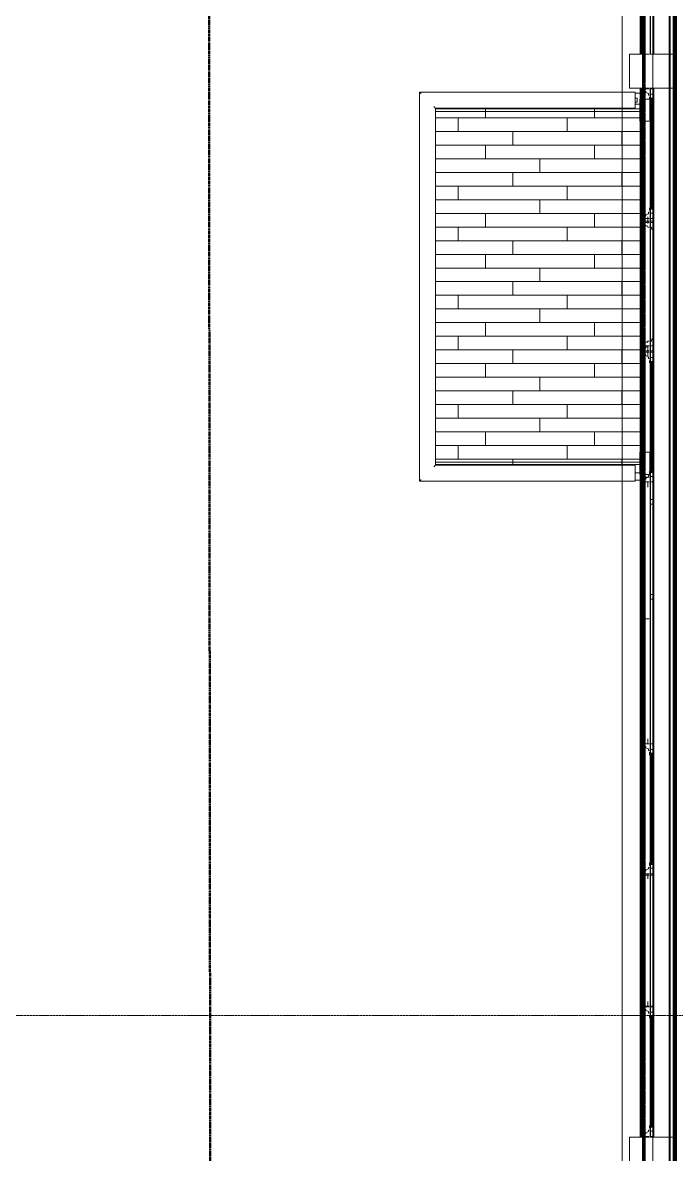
# Model space of a CAD drawing. Header units: inches. Extents: x -4235 to -464, y 9767 to 12269.
# Drawn here: x -4043.1 to -3851.3, y 10775.5 to 11107.2 of the extents above; entities that cross this region are included whole.
import ezdxf

# ---------------------------------------------------------------- set-up
doc = ezdxf.new("R2010")
doc.units = ezdxf.units.IN
doc.header["$MEASUREMENT"] = 0
for name, pattern in [('Dash 1_16_', [0.125, 0.0625, -0.0625]), ('Double Dash 3_8_', [1, 0.375, -0.125, 0.125, -0.125, 0.125, -0.125]), ('Grid Line 1_2_', [0.875, 0.5, -0.125, 0.125, -0.125])]:
    doc.linetypes.add(name, pattern=pattern)
for name, color, linetype, lineweight in [('A-DOOR-1', 31, 'Continuous', 9), ('A-DOOR-FRAM', 31, 'Continuous', 20), ('A-FLOR-1', 192, 'Continuous', 9), ('A-FLOR-HRAL', 11, 'Continuous', 9), ('A-FLOR-PATT-1', 9, 'Continuous', 9), ('A-GENM', 5, 'Continuous', 9), ('A-GLAZ-1', 151, 'Continuous', 9), ('A-GLAZ-2', 151, 'Continuous', 20), ('A-ROOF', 132, 'Continuous', 13), ('A-ROOF-1', 10, 'Dash 1_16_', 9), ('A-ROOF-3', 132, 'Continuous', 9), ('A-WALL-1', 113, 'Continuous', 9), ('C-PROP-LINE', 91, 'Double Dash 3_8_', 50), ('C-PROP-LINE-1', 91, 'Dash 1_16_', 50), ('S-GRID-1', 1, 'Grid Line 1_2_', 9)]:
    doc.layers.add(name, color=color, linetype=linetype, lineweight=lineweight)

# ---------------------------------------------------------------- blocks, each defined once
blk = doc.blocks.new('Basic Wall _ EXT - FIBER CEMENT - LARGE - ___-2505168-BACKGROUND - ROOF PLAN')
at = {"layer": 'A-WALL-1'}
for p, q in [((-3861.05, 11164.59), (-3861.05, 11097.98)), ((-3861.05, 11164.59), (-3861.05, 11097.98)), ((-3861.02, 11164.59), (-3861.02, 11097.98)), ((-3861.02, 11164.59), (-3861.02, 11097.98)), ((-3859, 11164.59), (-3859, 11097.98)), ((-3859, 11164.59), (-3859, 11097.98)), ((-3858.97, 11097.98), (-3858.97, 11164.59)), ((-3858.97, 11164.59), (-3858.97, 11097.98)), ((-3861.05, 11087.98), (-3861.05, 11087.79)), ((-3861.05, 11087.98), (-3861.05, 11087.79)), ((-3861.02, 11087.98), (-3861.02, 11087.79)), ((-3861.02, 11087.98), (-3861.02, 11087.79)), ((-3859, 11087.98), (-3859, 11087.79)), ((-3859, 11087.98), (-3859, 11087.79)), ((-3858.97, 11087.79), (-3858.97, 11087.98)), ((-3858.97, 11087.98), (-3858.97, 11087.79)), ((-3861.05, 11049.77), (-3861.05, 11048.63)), ((-3861.05, 11049.77), (-3861.05, 11048.63)), ((-3861.02, 11049.77), (-3861.02, 11048.63)), ((-3861.02, 11049.77), (-3861.02, 11048.63)), ((-3859, 11049.77), (-3859, 11048.63)), ((-3859, 11049.77), (-3859, 11048.63)), ((-3858.97, 11048.63), (-3858.97, 11049.77)), ((-3858.97, 11049.77), (-3858.97, 11048.63)), ((-3861.05, 11012.5), (-3861.05, 10981.3)), ((-3861.05, 11012.5), (-3861.05, 10981.3)), ((-3861.02, 11012.5), (-3861.02, 10981.3)), ((-3861.02, 11012.5), (-3861.02, 10981.3)), ((-3859, 11012.5), (-3859, 10973.96)), ((-3859, 11012.5), (-3859, 10973.96)), ((-3858.97, 10973.96), (-3858.97, 11012.5)), ((-3858.97, 11012.5), (-3858.97, 10973.96)), ((-3861.05, 10981.3), (-3861.05, 10981.23)), ((-3861.05, 10981.3), (-3861.05, 10981.23)), ((-3861.05, 10981.19), (-3861.05, 10978.42)), ((-3861.05, 10981.19), (-3861.05, 10978.42)), ((-3861.02, 10981.3), (-3861.02, 10981.23)), ((-3861.02, 10981.3), (-3861.02, 10981.23)), ((-3861.02, 10981.19), (-3861.02, 10978.42)), ((-3861.02, 10981.19), (-3861.02, 10978.42)), ((-3861.05, 10978.24), (-3861.05, 10977.86)), ((-3861.05, 10978.24), (-3861.05, 10977.86)), ((-3861.05, 10977.78), (-3861.05, 10977.73)), ((-3861.05, 10977.78), (-3861.05, 10977.73)), ((-3861.05, 10977.67), (-3861.05, 10974.84)), ((-3861.05, 10977.67), (-3861.05, 10974.84)), ((-3861.02, 10978.32), (-3861.02, 10977.79)), ((-3861.02, 10978.32), (-3861.02, 10977.79)), ((-3861.02, 10977.78), (-3861.02, 10977.73)), ((-3861.02, 10977.78), (-3861.02, 10977.73)), ((-3861.02, 10977.67), (-3861.02, 10974.84)), ((-3861.02, 10977.67), (-3861.02, 10974.84)), ((-3861.05, 10974.8), (-3861.05, 10895.79)), ((-3861.05, 10974.8), (-3861.05, 10895.79)), ((-3861.02, 10974.8), (-3861.02, 10895.79)), ((-3861.02, 10974.8), (-3861.02, 10895.79)), ((-3859, 10973.96), (-3859, 10932.44)), ((-3859, 10973.96), (-3859, 10932.44)), ((-3858.97, 10966.06), (-3858.97, 10973.96)), ((-3858.97, 10973.96), (-3858.97, 10966.06)), ((-3858.97, 10938.19), (-3858.97, 10966.06)), ((-3858.97, 10966.06), (-3858.97, 10938.19)), ((-3858.97, 10932.44), (-3858.97, 10938.19)), ((-3858.97, 10938.19), (-3858.97, 10932.44)), ((-3859, 10932.44), (-3859, 10895.79)), ((-3859, 10932.44), (-3859, 10895.79)), ((-3858.97, 10895.79), (-3858.97, 10932.44)), ((-3858.97, 10932.44), (-3858.97, 10895.79)), ((-3861.05, 10857.77), (-3861.05, 10818.8)), ((-3861.05, 10857.77), (-3861.05, 10818.8)), ((-3861.02, 10857.77), (-3861.02, 10818.8)), ((-3861.02, 10857.77), (-3861.02, 10818.8)), ((-3859, 10857.77), (-3859, 10818.8)), ((-3859, 10857.77), (-3859, 10818.8)), ((-3858.97, 10818.8), (-3858.97, 10857.77)), ((-3858.97, 10857.77), (-3858.97, 10818.8)), ((-3861.05, 10780.78), (-3861.05, 10780.53)), ((-3861.05, 10780.78), (-3861.05, 10780.53)), ((-3861.02, 10780.78), (-3861.02, 10780.53)), ((-3861.02, 10780.78), (-3861.02, 10780.53)), ((-3859, 10780.78), (-3859, 10780.53)), ((-3859, 10780.78), (-3859, 10780.53)), ((-3858.97, 10780.53), (-3858.97, 10780.78)), ((-3858.97, 10780.78), (-3858.97, 10780.53))]:
    blk.add_line(p, q, dxfattribs=at)
blk = doc.blocks.new('Basic Wall _ EXT - FIBER CEMENT - LARGE - ___-2162461-BACKGROUND - ROOF PLAN')
at = {"layer": 'A-WALL-1'}
for p, q in [((-3861.93, 11346.4), (-3861.93, 11097.98)), ((-3861.63, 11346.4), (-3861.63, 11097.98)), ((-3861.63, 11346.4), (-3861.63, 11097.98)), ((-3861.62, 11346.4), (-3861.62, 11097.98)), ((-3861.6, 11346.4), (-3861.6, 11097.98)), ((-3861.6, 11346.4), (-3861.6, 11097.98)), ((-3861.59, 11346.4), (-3861.59, 11097.98)), ((-3859, 11346.4), (-3859, 11097.98)), ((-3859, 11346.4), (-3859, 11097.98)), ((-3858.97, 11097.98), (-3858.97, 11346.4)), ((-3858.97, 11346.4), (-3858.97, 11097.98)), ((-3861.93, 11087.98), (-3861.93, 11084.79)), ((-3861.63, 11087.98), (-3861.63, 11084.79)), ((-3861.63, 11087.98), (-3861.63, 11084.79)), ((-3861.62, 11087.98), (-3861.62, 11084.79)), ((-3861.6, 11087.98), (-3861.6, 11084.79)), ((-3861.6, 11087.98), (-3861.6, 11084.79)), ((-3861.59, 11087.98), (-3861.59, 11084.79)), ((-3859, 11087.98), (-3859, 10780.53)), ((-3859, 11087.98), (-3859, 10780.53)), ((-3858.97, 10780.53), (-3858.97, 11087.98)), ((-3858.97, 11087.98), (-3858.97, 10780.53)), ((-3861.93, 11084.79), (-3861.93, 11084.69)), ((-3861.93, 11084.68), (-3861.93, 11084.38)), ((-3861.93, 11084.36), (-3861.93, 11083.87)), ((-3861.93, 11083.84), (-3861.93, 11083.21)), ((-3861.63, 11084.79), (-3861.63, 11084.7)), ((-3861.63, 11084.79), (-3861.63, 11084.7)), ((-3861.63, 11084.68), (-3861.63, 11081.92)), ((-3861.63, 11084.68), (-3861.63, 11081.92)), ((-3861.62, 11084.79), (-3861.62, 11084.7)), ((-3861.62, 11084.68), (-3861.62, 11081.92)), ((-3861.6, 11084.79), (-3861.6, 11084.7)), ((-3861.6, 11084.79), (-3861.6, 11084.7)), ((-3861.6, 11084.68), (-3861.6, 11081.92)), ((-3861.6, 11084.68), (-3861.6, 11081.92)), ((-3861.59, 11084.79), (-3861.59, 11084.7)), ((-3861.59, 11084.68), (-3861.59, 11081.92)), ((-3861.93, 11083.17), (-3861.93, 11081.92)), ((-3861.93, 11081.87), (-3861.93, 11081.81)), ((-3861.93, 11081.81), (-3861.93, 11081.73)), ((-3861.93, 11081.73), (-3861.93, 11081.64)), ((-3861.93, 11081.64), (-3861.93, 11081.54)), ((-3861.93, 11081.54), (-3861.93, 11081.45)), ((-3861.93, 11081.45), (-3861.93, 11081.36)), ((-3861.93, 11081.36), (-3861.93, 11081.28)), ((-3861.93, 11081.28), (-3861.93, 11081.22)), ((-3861.93, 11081.17), (-3861.93, 11079.28)), ((-3861.63, 11081.87), (-3861.63, 11081.81)), ((-3861.63, 11081.87), (-3861.63, 11081.81)), ((-3861.63, 11081.81), (-3861.63, 11081.73)), ((-3861.63, 11081.81), (-3861.63, 11081.73)), ((-3861.63, 11081.73), (-3861.63, 11081.68)), ((-3861.63, 11081.73), (-3861.63, 11081.68)), ((-3861.63, 11081.64), (-3861.63, 11081.54)), ((-3861.63, 11081.64), (-3861.63, 11081.54)), ((-3861.63, 11081.54), (-3861.63, 11081.45)), ((-3861.63, 11081.54), (-3861.63, 11081.45)), ((-3861.63, 11081.45), (-3861.63, 11081.36)), ((-3861.63, 11081.45), (-3861.63, 11081.36)), ((-3861.63, 11081.36), (-3861.63, 11081.28)), ((-3861.63, 11081.36), (-3861.63, 11081.28)), ((-3861.63, 11081.28), (-3861.63, 11081.22)), ((-3861.63, 11081.28), (-3861.63, 11081.22)), ((-3861.63, 11081.17), (-3861.63, 11078.31)), ((-3861.63, 11081.17), (-3861.63, 11078.31)), ((-3861.62, 11081.87), (-3861.62, 11081.81)), ((-3861.62, 11081.81), (-3861.62, 11081.73)), ((-3861.62, 11081.73), (-3861.62, 11081.68)), ((-3861.62, 11081.64), (-3861.62, 11081.54)), ((-3861.62, 11081.54), (-3861.62, 11081.45)), ((-3861.62, 11081.45), (-3861.62, 11081.36)), ((-3861.62, 11081.36), (-3861.62, 11081.28)), ((-3861.62, 11081.28), (-3861.62, 11081.22)), ((-3861.62, 11081.17), (-3861.62, 11078.31)), ((-3861.6, 11081.87), (-3861.6, 11081.81)), ((-3861.6, 11081.87), (-3861.6, 11081.81)), ((-3861.6, 11081.81), (-3861.6, 11081.73)), ((-3861.6, 11081.81), (-3861.6, 11081.73)), ((-3861.6, 11081.69), (-3861.6, 11081.64)), ((-3861.6, 11081.69), (-3861.6, 11081.64)), ((-3861.6, 11081.64), (-3861.6, 11081.54)), ((-3861.6, 11081.64), (-3861.6, 11081.54)), ((-3861.6, 11081.54), (-3861.6, 11081.45)), ((-3861.6, 11081.54), (-3861.6, 11081.45)), ((-3861.6, 11081.45), (-3861.6, 11081.36)), ((-3861.6, 11081.45), (-3861.6, 11081.36)), ((-3861.6, 11081.36), (-3861.6, 11081.28)), ((-3861.6, 11081.36), (-3861.6, 11081.28)), ((-3861.6, 11081.28), (-3861.6, 11081.22)), ((-3861.6, 11081.28), (-3861.6, 11081.22)), ((-3861.6, 11081.17), (-3861.6, 11078.31)), ((-3861.6, 11081.17), (-3861.6, 11078.31)), ((-3861.59, 11081.87), (-3861.59, 11081.81)), ((-3861.59, 11081.81), (-3861.59, 11081.73)), ((-3861.59, 11081.69), (-3861.59, 11081.64)), ((-3861.59, 11081.64), (-3861.59, 11081.54)), ((-3861.59, 11081.54), (-3861.59, 11081.45)), ((-3861.59, 11081.45), (-3861.59, 11081.36)), ((-3861.59, 11081.36), (-3861.59, 11081.28)), ((-3861.59, 11081.28), (-3861.59, 11081.22)), ((-3861.59, 11081.17), (-3861.59, 11078.31)), ((-3861.93, 11079.25), (-3861.93, 11078.76)), ((-3861.93, 11078.73), (-3861.93, 11078.42)), ((-3861.93, 11078.4), (-3861.93, 11078.3)), ((-3861.93, 11078.3), (-3861.93, 10981.3)), ((-3861.63, 11078.29), (-3861.63, 10981.3)), ((-3861.63, 11078.29), (-3861.63, 10981.3)), ((-3861.62, 11078.29), (-3861.62, 10981.3)), ((-3861.6, 11078.29), (-3861.6, 10981.3)), ((-3861.6, 11078.29), (-3861.6, 10981.3)), ((-3861.59, 11078.29), (-3861.59, 10981.3)), ((-3861.93, 10981.3), (-3861.93, 10981.2)), ((-3861.93, 10981.19), (-3861.93, 10980.88)), ((-3861.63, 10981.3), (-3861.63, 10981.21)), ((-3861.63, 10981.3), (-3861.63, 10981.21)), ((-3861.63, 10981.19), (-3861.63, 10978.42)), ((-3861.63, 10981.19), (-3861.63, 10978.42)), ((-3861.62, 10981.3), (-3861.62, 10981.21)), ((-3861.62, 10981.19), (-3861.62, 10978.42)), ((-3861.6, 10981.3), (-3861.6, 10981.21)), ((-3861.6, 10981.3), (-3861.6, 10981.21)), ((-3861.6, 10981.19), (-3861.6, 10978.42)), ((-3861.6, 10981.19), (-3861.6, 10978.42)), ((-3861.59, 10981.3), (-3861.59, 10981.21)), ((-3861.59, 10981.19), (-3861.59, 10978.42)), ((-3861.93, 10980.86), (-3861.93, 10980.38)), ((-3861.93, 10980.35), (-3861.93, 10979.71)), ((-3861.93, 10979.67), (-3861.93, 10978.42)), ((-3861.93, 10978.37), (-3861.93, 10978.32)), ((-3861.93, 10978.31), (-3861.93, 10978.24)), ((-3861.93, 10978.24), (-3861.93, 10978.15)), ((-3861.93, 10978.15), (-3861.93, 10978.05)), ((-3861.93, 10978.05), (-3861.93, 10977.95)), ((-3861.93, 10977.95), (-3861.93, 10977.86)), ((-3861.93, 10977.86), (-3861.93, 10977.78)), ((-3861.93, 10977.78), (-3861.93, 10977.73)), ((-3861.93, 10977.68), (-3861.93, 10975.79)), ((-3861.63, 10978.37), (-3861.63, 10978.32)), ((-3861.63, 10978.37), (-3861.63, 10978.32)), ((-3861.63, 10978.31), (-3861.63, 10978.24)), ((-3861.63, 10978.31), (-3861.63, 10978.24)), ((-3861.63, 10978.24), (-3861.63, 10978.19)), ((-3861.63, 10978.24), (-3861.63, 10978.19)), ((-3861.63, 10978.15), (-3861.63, 10978.05)), ((-3861.63, 10978.15), (-3861.63, 10978.05)), ((-3861.63, 10978.05), (-3861.63, 10977.95)), ((-3861.63, 10978.05), (-3861.63, 10977.95)), ((-3861.63, 10977.95), (-3861.63, 10977.86)), ((-3861.63, 10977.95), (-3861.63, 10977.86)), ((-3861.63, 10977.86), (-3861.63, 10977.78)), ((-3861.63, 10977.86), (-3861.63, 10977.78)), ((-3861.63, 10977.78), (-3861.63, 10977.73)), ((-3861.63, 10977.78), (-3861.63, 10977.73)), ((-3861.63, 10977.68), (-3861.63, 10974.82)), ((-3861.63, 10977.68), (-3861.63, 10974.82)), ((-3861.62, 10978.37), (-3861.62, 10978.32)), ((-3861.62, 10978.31), (-3861.62, 10978.24)), ((-3861.62, 10978.24), (-3861.62, 10978.19)), ((-3861.62, 10978.15), (-3861.62, 10978.05)), ((-3861.62, 10978.05), (-3861.62, 10977.95)), ((-3861.62, 10977.95), (-3861.62, 10977.86)), ((-3861.62, 10977.86), (-3861.62, 10977.78)), ((-3861.62, 10977.78), (-3861.62, 10977.73)), ((-3861.62, 10977.68), (-3861.62, 10974.82)), ((-3861.6, 10978.37), (-3861.6, 10978.32)), ((-3861.6, 10978.37), (-3861.6, 10978.32)), ((-3861.6, 10978.31), (-3861.6, 10978.24)), ((-3861.6, 10978.31), (-3861.6, 10978.24)), ((-3861.6, 10978.19), (-3861.6, 10978.15)), ((-3861.6, 10978.19), (-3861.6, 10978.15)), ((-3861.6, 10978.15), (-3861.6, 10978.05)), ((-3861.6, 10978.15), (-3861.6, 10978.05)), ((-3861.6, 10978.05), (-3861.6, 10977.95)), ((-3861.6, 10978.05), (-3861.6, 10977.95)), ((-3861.6, 10977.95), (-3861.6, 10977.86)), ((-3861.6, 10977.95), (-3861.6, 10977.86)), ((-3861.6, 10977.86), (-3861.6, 10977.78)), ((-3861.6, 10977.86), (-3861.6, 10977.78)), ((-3861.6, 10977.78), (-3861.6, 10977.73)), ((-3861.6, 10977.78), (-3861.6, 10977.73)), ((-3861.6, 10977.68), (-3861.6, 10974.82)), ((-3861.6, 10977.68), (-3861.6, 10974.82)), ((-3861.59, 10978.37), (-3861.59, 10978.32)), ((-3861.59, 10978.31), (-3861.59, 10978.24)), ((-3861.59, 10978.2), (-3861.59, 10978.15)), ((-3861.59, 10978.15), (-3861.59, 10978.05)), ((-3861.59, 10978.05), (-3861.59, 10977.95)), ((-3861.59, 10977.95), (-3861.59, 10977.86)), ((-3861.59, 10977.86), (-3861.59, 10977.78)), ((-3861.59, 10977.78), (-3861.59, 10977.73)), ((-3861.59, 10977.68), (-3861.59, 10974.82)), ((-3861.93, 10975.75), (-3861.93, 10975.27)), ((-3861.93, 10975.24), (-3861.93, 10974.93)), ((-3861.93, 10974.91), (-3861.93, 10974.81)), ((-3861.93, 10974.81), (-3861.93, 10780.53)), ((-3861.63, 10974.8), (-3861.63, 10780.53)), ((-3861.63, 10974.8), (-3861.63, 10780.53)), ((-3861.62, 10974.8), (-3861.62, 10780.53)), ((-3861.6, 10974.8), (-3861.6, 10780.53)), ((-3861.6, 10974.8), (-3861.6, 10780.53)), ((-3861.59, 10974.8), (-3861.59, 10780.53))]:
    blk.add_line(p, q, dxfattribs=at)
blk = doc.blocks.new('Basic Wall _ EXT - FIBER CEMENT - SMALL - ___-2145935-BACKGROUND - ROOF PLAN')
at = {"layer": 'A-WALL-1'}
for p, q in [((-3867.29, 12125.15), (-3867.29, 9973.63)), ((-3867.29, 12125.15), (-3867.29, 9973.63)), ((-3867.21, 9973.7), (-3867.21, 12125.07)), ((-3867.21, 12125.07), (-3867.21, 9973.7)), ((-3861.25, 12119.12), (-3861.25, 9979.66)), ((-3861.19, 12119.05), (-3861.19, 9979.73)), ((-3860.81, 12118.67), (-3860.81, 9980.11)), ((-3860.73, 12118.59), (-3860.73, 9980.19)), ((-3860.73, 12118.59), (-3860.73, 9980.19)), ((-3858.3, 12116.17), (-3858.3, 9982.61)), ((-3858.3, 12116.17), (-3858.3, 9982.61)), ((-3853.48, 12111.34), (-3853.48, 9987.44)), ((-3853.48, 12111.34), (-3853.48, 9987.44)), ((-3853.4, 12111.26), (-3853.4, 9987.51)), ((-3853.4, 12111.26), (-3853.4, 9987.51)), ((-3853.2, 9987.72), (-3853.2, 12111.06)), ((-3853.2, 12111.06), (-3853.2, 9987.72)), ((-3852.33, 9988.59), (-3852.33, 12110.19)), ((-3852.33, 12110.19), (-3852.33, 9988.59)), ((-3851.97, 12109.84), (-3851.97, 9988.94)), ((-3851.93, 12109.79), (-3851.93, 9988.99)), ((-3851.92, 12109.78), (-3851.92, 9989)), ((-3851.85, 12109.72), (-3851.85, 9989.06)), ((-3851.85, 12109.72), (-3851.85, 9989.06)), ((-3851.85, 12109.71), (-3851.85, 9989.07)), ((-3851.82, 12109.68), (-3851.82, 9989.09)), ((-3851.78, 12109.65), (-3851.78, 9989.13)), ((-3851.77, 9989.14), (-3851.77, 12109.64)), ((-3851.63, 9989.29), (-3851.63, 12109.49)), ((-3851.42, 12109.28), (-3851.42, 9989.49)), ((-3851.35, 12109.22), (-3851.35, 9989.56))]:
    blk.add_line(p, q, dxfattribs=at)
blk = doc.blocks.new('Window-Double_Hung-Andersen-400_Series-Tilt_Wash - DOUBLE HUNG - REVERSE COTTAGE - 2ND FLOOR-2888385-BACKGROUND - ROOF PLAN')
at = {"layer": 'A-GLAZ-2'}
for p, q in [((-19.01, 3.44), (-20.51, 3.44)), ((-17.5, 4.81), (-19.01, 4.81)), ((-19.01, 4.81), (-19.01, 4.76)), ((-19.01, 4.76), (-19.01, 4.56)), ((-19.01, 4.11), (-19.01, 3)), ((-18.2, 4.81), (-18.2, 4.76)), ((-18.2, 4.76), (-18.2, 4.56)), ((-18.2, 4.11), (-18.2, 4)), ((-18.2, 4), (-17.92, 4)), ((-17.92, 4), (-17.61, 3.19)), ((19.01, 4.81), (18.62, 4.81)), ((19.01, 4.76), (19.01, 4.81)), ((19.01, 4.56), (19.01, 4.76)), ((19.01, 3), (19.01, 4.11)), ((19.01, 3.44), (19.76, 3.44)), ((-19.01, 2.84), (-19.01, 2.76)), ((-19.01, 2.69), (-19.01, 2.01)), ((-19.01, 2.01), (-19.01, 1.69)), ((-17.61, 3.19), (-17.5, 3.19)), ((19.01, 2.72), (19.01, 2.82)), ((19.01, 2.01), (19.01, 2.69)), ((19.01, 1.69), (19.01, 2.01))]:
    blk.add_line(p, q, dxfattribs=at)
blk = doc.blocks.new('Window-Double_Hung-Andersen-400_Series-Tilt_Wash - DOUBLE HUNG - REVERSE COTTAGE - 2ND FLOOR-V78-BACKGROUND - ROOF PLAN')
at = {"layer": 'A-GLAZ-1'}
for p, q in [((-16.29, 2.5), (-15.7, 2.5)), ((-16.29, 2.12), (-15.7, 2.12)), ((-15.82, 2.5), (-15.82, 2.12)), ((-15.7, 2.63), (15.7, 2.63)), ((-15.7, 2.5), (15.7, 2.5)), ((-15.7, 2.12), (15.7, 2.12)), ((-15.7, 2), (15.7, 2)), ((16.29, 2.5), (15.7, 2.5)), ((16.29, 2.12), (15.7, 2.12)), ((15.82, 2.48), (15.82, 2.12))]:
    blk.add_line(p, q, dxfattribs=at)
at = {"layer": 'A-GLAZ-2'}
for p, q in [((-19.01, 3.44), (-20.51, 3.44)), ((-16.8, 4.81), (-19.01, 4.81)), ((-19.01, 4.81), (-19.01, 4.76)), ((-19.01, 4.76), (-19.01, 4.56)), ((-19.01, 4.11), (-19.01, 3)), ((-18.2, 4.81), (-18.2, 4.76)), ((-18.2, 4.76), (-18.2, 4.56)), ((-18.2, 4.11), (-18.2, 4)), ((-18.2, 4), (-17.92, 4)), ((-17.92, 4), (-17.64, 3.27)), ((-13.93, 4.81), (-16.76, 4.81)), ((-13.82, 4.81), (-13.88, 4.81)), ((-13.74, 4.81), (-13.82, 4.81)), ((-13.67, 4.81), (-13.74, 4.81)), ((-13.6, 4.81), (-13.67, 4.81)), ((-13.5, 4.81), (-13.6, 4.81)), ((-13.44, 4.81), (-13.5, 4.81)), ((-13.36, 4.81), (-13.44, 4.81)), ((-13.29, 4.81), (-13.36, 4.81)), ((-10.41, 4.81), (-13.18, 4.81)), ((-10.3, 4.81), (-10.37, 4.81)), ((19.01, 4.81), (-10.3, 4.81)), ((17.92, 4), (17.61, 3.19)), ((18.2, 4), (17.92, 4)), ((18.2, 4.81), (18.2, 4.76)), ((18.2, 4.76), (18.2, 4.56)), ((18.2, 4.11), (18.2, 4)), ((19.01, 4.76), (19.01, 4.81)), ((19.01, 4.56), (19.01, 4.76)), ((19.01, 3), (19.01, 4.11)), ((19.01, 3.44), (20.51, 3.44)), ((-19.01, 2.84), (-19.01, 2.72)), ((-19.01, 2.68), (-19.01, 2.01)), ((-19.01, 2.01), (-19.01, 1.69)), ((-17.64, 3.27), (-17.61, 3.19)), ((-17.61, 3.19), (-17.14, 3.19)), ((-17.42, 2.75), (-16.57, 2.75)), ((-17.42, 2.69), (-17.42, 2.01)), ((-17.42, 2.01), (-17.42, 1.69)), ((-17.14, 3.19), (-17.14, 3.06)), ((-17.14, 3.06), (-17.14, 3)), ((-17.14, 2.84), (-17.14, 2.75)), ((-16.38, 2.97), (-16.57, 2.97)), ((-16.57, 2.72), (-16.57, 2.84)), ((-16.57, 2.63), (-16.57, 2.68)), ((-15.7, 2.63), (-16.57, 2.63)), ((-15.87, 2.97), (-16.37, 2.97)), ((-16.29, 2.63), (-16.29, 2.01)), ((-15.7, 2), (-16.29, 2)), ((-15.8, 2.84), (-15.74, 2.72)), ((-15.78, 1.69), (-15.7, 2)), ((-15.72, 2.68), (-15.7, 2.63)), ((15.73, 2.69), (15.7, 2.63)), ((15.7, 2.63), (16.57, 2.63)), ((15.7, 2), (16.29, 2)), ((15.78, 1.69), (15.7, 2)), ((15.8, 2.84), (15.76, 2.75)), ((15.86, 2.97), (16.57, 2.97)), ((16.29, 2.63), (16.29, 2.01)), ((16.57, 2.75), (16.57, 2.84)), ((17.42, 2.75), (16.57, 2.75)), ((16.57, 2.63), (16.57, 2.69)), ((17.14, 3.19), (17.14, 3)), ((17.61, 3.19), (17.14, 3.19)), ((17.14, 2.84), (17.14, 2.75)), ((17.42, 2.69), (17.42, 2.01)), ((17.42, 2.01), (17.42, 1.69)), ((19.01, 2.76), (19.01, 2.84)), ((19.01, 2.01), (19.01, 2.69)), ((19.01, 1.69), (19.01, 2.01))]:
    blk.add_line(p, q, dxfattribs=at)
blk = doc.blocks.new('Window-Double_Hung-Andersen-400_Series-Tilt_Wash - DOUBLE HUNG - COTTAGE - 3RD FLOOR-V142-BACKGROUND - ROOF PLAN')
at = {"layer": 'A-GLAZ-1'}
for p, q in [((-16.29, -2.13), (-15.7, -2.13)), ((-16.29, -2.5), (-15.7, -2.5)), ((-15.82, -2.5), (-15.82, -2.13)), ((-15.7, -2), (15.7, -2)), ((-15.7, -2.13), (15.7, -2.13)), ((-15.7, -2.5), (15.7, -2.5)), ((-15.7, -2.63), (15.7, -2.63)), ((16.29, -2.13), (15.7, -2.13)), ((16.29, -2.5), (15.7, -2.5)), ((15.82, -2.5), (15.82, -2.15))]:
    blk.add_line(p, q, dxfattribs=at)
at = {"layer": 'A-GLAZ-2'}
for p, q in [((-19.01, -2.01), (-19.01, -1.69)), ((-19.01, -2.69), (-19.01, -2.01)), ((-19.01, -2.84), (-19.01, -2.72)), ((-19.01, -4.11), (-19.01, -3)), ((-17.91, -3.96), (-17.61, -3.19)), ((-17.61, -3.19), (-17.14, -3.19)), ((-17.42, -2.01), (-17.42, -1.69)), ((-17.42, -2.69), (-17.42, -2.01)), ((-17.42, -2.75), (-16.57, -2.75)), ((-17.14, -2.84), (-17.14, -2.75)), ((-17.14, -3.19), (-17.14, -3)), ((-16.57, -2.63), (-16.57, -2.69)), ((-15.7, -2.63), (-16.57, -2.63)), ((-16.57, -2.72), (-16.57, -2.84)), ((-15.86, -2.97), (-16.57, -2.97)), ((-15.7, -2), (-16.29, -2)), ((-16.29, -2.63), (-16.29, -2.01)), ((-15.8, -2.84), (-15.74, -2.72)), ((-15.78, -1.69), (-15.7, -2)), ((-15.73, -2.69), (-15.7, -2.63)), ((15.78, -1.69), (15.7, -2)), ((15.7, -2), (16.29, -2)), ((15.73, -2.69), (15.7, -2.63)), ((15.7, -2.63), (16.57, -2.63)), ((15.8, -2.84), (15.74, -2.72)), ((15.86, -2.97), (16.57, -2.97)), ((16.29, -2.63), (16.29, -2.01)), ((16.57, -2.63), (16.57, -2.69)), ((16.57, -2.72), (16.57, -2.84)), ((17.42, -2.75), (16.57, -2.75)), ((17.14, -2.84), (17.14, -2.75)), ((17.14, -3.19), (17.14, -3)), ((17.61, -3.19), (17.14, -3.19)), ((17.42, -2.01), (17.42, -1.69)), ((17.42, -2.69), (17.42, -2.01)), ((17.92, -4), (17.61, -3.19)), ((19.01, -1.69), (19.01, -2.01)), ((19.01, -2.01), (19.01, -2.69)), ((19.01, -2.72), (19.01, -2.84)), ((19.01, -3), (19.01, -4.11)), ((-19.01, -3.44), (-20.51, -3.44)), ((-19.01, -4.81), (-19.01, -4.56)), ((19.01, -4.81), (-19.01, -4.81)), ((-18.2, -4), (-17.92, -4)), ((-18.2, -4.11), (-18.2, -4)), ((-18.2, -4.81), (-18.2, -4.56)), ((18.2, -4), (17.92, -4)), ((18.2, -4.11), (18.2, -4)), ((18.2, -4.81), (18.2, -4.56)), ((19.01, -3.44), (20.51, -3.44)), ((19.01, -4.56), (19.01, -4.81))]:
    blk.add_line(p, q, dxfattribs=at)
blk = doc.blocks.new('Window-Double_Hung-Andersen-400_Series-Tilt_Wash - DOUBLE HUNG - COTTAGE - 3RD FLOOR-V143-BACKGROUND - ROOF PLAN')
at = {"layer": 'A-GLAZ-1'}
for p, q in [((-16.29, 2.5), (-15.7, 2.5)), ((-16.29, 2.12), (-15.7, 2.12)), ((-15.82, 2.5), (-15.82, 2.12)), ((-15.7, 2.63), (15.7, 2.63)), ((-15.7, 2.5), (15.7, 2.5)), ((-15.7, 2.12), (15.7, 2.12)), ((-15.7, 2), (15.7, 2)), ((16.29, 2.5), (15.7, 2.5)), ((16.29, 2.12), (15.7, 2.12)), ((15.82, 2.5), (15.82, 2.12))]:
    blk.add_line(p, q, dxfattribs=at)
at = {"layer": 'A-GLAZ-2'}
for p, q in [((-19.01, 3.44), (-20.51, 3.44)), ((9.52, 4.81), (-19.01, 4.81)), ((-19.01, 4.81), (-19.01, 4.56)), ((-19.01, 4.11), (-19.01, 3)), ((-18.2, 4.81), (-18.2, 4.56)), ((-18.2, 4.11), (-18.2, 4)), ((-18.2, 4), (-17.92, 4)), ((-17.92, 4), (-17.61, 3.19)), ((12.39, 4.81), (9.55, 4.81)), ((12.5, 4.81), (12.44, 4.81)), ((12.58, 4.81), (12.5, 4.81)), ((12.65, 4.81), (12.58, 4.81)), ((12.72, 4.81), (12.65, 4.81)), ((12.82, 4.81), (12.72, 4.81)), ((12.88, 4.81), (12.82, 4.81)), ((12.95, 4.81), (12.88, 4.81)), ((13.03, 4.81), (12.95, 4.81)), ((15.91, 4.81), (13.14, 4.81)), ((16.02, 4.81), (15.94, 4.81)), ((19.01, 4.81), (16.02, 4.81)), ((17.92, 4), (17.61, 3.19)), ((18.2, 4), (17.92, 4)), ((18.2, 4.81), (18.2, 4.56)), ((18.2, 4.11), (18.2, 4)), ((19.01, 4.56), (19.01, 4.81)), ((19.01, 3), (19.01, 4.11)), ((19.01, 3.44), (19.2, 3.44)), ((-19.01, 2.82), (-19.01, 2.72)), ((-19.01, 2.69), (-19.01, 2.01)), ((-19.01, 2.01), (-19.01, 1.69)), ((-17.61, 3.19), (-17.14, 3.19)), ((-17.42, 2.75), (-16.57, 2.75)), ((-17.42, 2.69), (-17.42, 2.01)), ((-17.42, 2.01), (-17.42, 1.69)), ((-17.14, 3.19), (-17.14, 3)), ((-17.14, 2.82), (-17.14, 2.75)), ((-15.86, 2.97), (-16.57, 2.97)), ((-16.57, 2.72), (-16.57, 2.82)), ((-16.57, 2.63), (-16.57, 2.69)), ((-15.7, 2.63), (-16.57, 2.63)), ((-16.29, 2.63), (-16.29, 2.01)), ((-15.7, 2), (-16.29, 2)), ((-15.79, 2.82), (-15.74, 2.72)), ((-15.78, 1.69), (-15.7, 2)), ((-15.73, 2.69), (-15.7, 2.63)), ((15.73, 2.69), (15.7, 2.63)), ((15.7, 2.63), (16.57, 2.63)), ((15.7, 2), (16.29, 2)), ((15.78, 1.69), (15.7, 1.99)), ((15.8, 2.84), (15.74, 2.72)), ((15.91, 2.97), (16.01, 2.97)), ((16.01, 2.97), (16.57, 2.97)), ((16.29, 2.63), (16.29, 2.01)), ((16.57, 2.72), (16.57, 2.84)), ((17.42, 2.75), (16.57, 2.75)), ((16.57, 2.63), (16.57, 2.69)), ((17.14, 3.19), (17.14, 3)), ((17.61, 3.19), (17.14, 3.19)), ((17.14, 2.84), (17.14, 2.75)), ((17.42, 2.69), (17.42, 2.01)), ((17.42, 1.98), (17.42, 1.69)), ((19.01, 2.72), (19.01, 2.84)), ((19.01, 2.01), (19.01, 2.69)), ((19.01, 1.69), (19.01, 1.97))]:
    blk.add_line(p, q, dxfattribs=at)
blk = doc.blocks.new('Window-Double_Hung-Andersen-400_Series-Tilt_Wash - DOUBLE HUNG - COTTAGE - 3RD FLOOR-V144-BACKGROUND - ROOF PLAN')
at = {"layer": 'A-GLAZ-1'}
for p, q in [((-16.29, 2.5), (-15.7, 2.5)), ((-16.29, 2.12), (-15.7, 2.12)), ((-15.82, 2.5), (-15.82, 2.12)), ((-15.7, 2.63), (15.7, 2.63)), ((-15.7, 2.5), (15.7, 2.5)), ((-15.7, 2.12), (15.7, 2.12)), ((-15.7, 2), (15.7, 2)), ((16.29, 2.5), (15.7, 2.5)), ((16.29, 2.12), (15.7, 2.12)), ((15.82, 2.5), (15.82, 2.12))]:
    blk.add_line(p, q, dxfattribs=at)
at = {"layer": 'A-GLAZ-2'}
for p, q in [((-19.01, 3.44), (-19.26, 3.44)), ((19.01, 4.81), (-19.01, 4.81)), ((-19.01, 4.81), (-19.01, 4.56)), ((-19.01, 4.11), (-19.01, 3)), ((-18.2, 4.81), (-18.2, 4.56)), ((-18.2, 4.11), (-18.2, 4)), ((-18.2, 4), (-17.92, 4)), ((-17.92, 4), (-17.61, 3.19)), ((17.92, 4), (17.61, 3.19)), ((18.2, 4), (17.92, 4)), ((18.2, 4.81), (18.2, 4.56)), ((18.2, 4.11), (18.2, 4)), ((19.01, 4.56), (19.01, 4.81)), ((19.01, 3), (19.01, 4.11)), ((19.01, 3.44), (20.51, 3.44)), ((-19.01, 2.84), (-19.01, 2.72)), ((-19.01, 2.69), (-19.01, 2.01)), ((-19.01, 2.01), (-19.01, 1.69)), ((-17.61, 3.19), (-17.14, 3.19)), ((-17.42, 2.75), (-16.57, 2.75)), ((-17.42, 2.69), (-17.42, 2.01)), ((-17.42, 2.01), (-17.42, 1.69)), ((-17.14, 3.19), (-17.14, 3)), ((-17.14, 2.84), (-17.14, 2.77)), ((-15.86, 2.97), (-16.57, 2.97)), ((-16.57, 2.72), (-16.57, 2.84)), ((-16.57, 2.63), (-16.57, 2.69)), ((-15.7, 2.63), (-16.57, 2.63)), ((-16.29, 2.63), (-16.29, 2.01)), ((-15.7, 2), (-16.29, 2)), ((-15.8, 2.84), (-15.74, 2.72)), ((-15.78, 1.69), (-15.7, 2)), ((-15.73, 2.69), (-15.7, 2.63)), ((15.73, 2.69), (15.7, 2.63)), ((15.7, 2.63), (16.57, 2.63)), ((15.7, 2), (16.29, 2)), ((15.78, 1.69), (15.7, 2)), ((15.8, 2.83), (15.74, 2.72)), ((15.86, 2.97), (16.57, 2.97)), ((16.29, 2.63), (16.29, 2.01)), ((16.57, 2.72), (16.57, 2.84)), ((17.42, 2.75), (16.57, 2.75)), ((16.57, 2.63), (16.57, 2.69)), ((17.14, 3.19), (17.14, 3)), ((17.61, 3.19), (17.14, 3.19)), ((17.14, 2.84), (17.14, 2.75)), ((17.42, 2.69), (17.42, 2.01)), ((17.42, 2.01), (17.42, 1.69)), ((19.01, 2.72), (19.01, 2.84)), ((19.01, 2.01), (19.01, 2.69)), ((19.01, 1.69), (19.01, 2.01))]:
    blk.add_line(p, q, dxfattribs=at)
blk = doc.blocks.new('Family1 - SCUPPER - east_west-V147-BACKGROUND - ROOF PLAN')
at = {"layer": 'A-GENM'}
for p, q in [((-5, 8.81), (5, 8.81)), ((-5, 4.97), (-5, 8.81)), ((5, 8.81), (5, 4.97)), ((-5, 4.56), (-5, 4.97)), ((-5, 3), (-5, 4.11)), ((5, 4.97), (5, 4.56)), ((5, 4.11), (5, 3)), ((-5, 2.01), (-5, 2.84)), ((-5, -2.81), (-5, 2.01)), ((5, 2.84), (5, 2.01)), ((5, 2.01), (5, -2.81)), ((-5, -2.89), (-5, -2.81)), ((-5, -3.09), (-5, -2.89)), ((-5, -3.96), (-5, -3.09)), ((5, -2.81), (5, -2.89)), ((5, -2.89), (5, -3.09)), ((5, -3.09), (5, -3.96)), ((-5, -4.26), (-5, -3.96)), ((5, -4.44), (-5, -4.44)), ((5, -3.96), (5, -4.26))]:
    blk.add_line(p, q, dxfattribs=at)
blk = doc.blocks.new('Door-Inswing-Andersen-400_Series-Single - 3_ 0-1_8_ x 6_ 7-1_2_ - 3rd floor-V149-BACKGROUND - ROOF PLAN')
at = {"layer": 'A-DOOR-FRAM'}
for p, q in [((-19.69, 3.44), (-18.06, 3.44)), ((18.06, 5.09), (-18.06, 5.09)), ((-18.06, 5.09), (-18.06, 4.97)), ((-18.06, 4.97), (-18.06, 4.56)), ((-18.06, 4.75), (-18.06, 4.56)), ((-18.06, 4.75), (-17.03, 4.75)), ((-18.06, 4.11), (-18.06, 3)), ((-18.06, 4.11), (-18.06, 3)), ((-17.03, 4.56), (-17.03, 4.75)), ((-17.03, 3.63), (-17.03, 4.11)), ((-16.69, 3.39), (-17.03, 3.63)), ((-16.69, 3), (-16.69, 3.39)), ((16.69, 3.39), (17.03, 3.63)), ((16.69, 3), (16.69, 3.39)), ((17.03, 4.56), (17.03, 4.75)), ((18.06, 4.75), (17.03, 4.75)), ((17.03, 3.63), (17.03, 4.11)), ((18.06, 4.97), (18.06, 5.09)), ((18.06, 4.56), (18.06, 4.97)), ((18.06, 4.75), (18.06, 4.56)), ((18.06, 4.11), (18.06, 3)), ((18.06, 3), (18.06, 4.11)), ((19.69, 3.44), (18.06, 3.44)), ((-18.06, 2.84), (-18.06, 2.76)), ((-18.06, 2.84), (-18.06, 2.76)), ((-18.06, 2.69), (-18.06, 2.01)), ((-18.06, 2.69), (-18.06, 2.01)), ((-18.06, 2.01), (-18.06, 1.69)), ((-18.06, 2.01), (-18.06, 1.69)), ((-16.69, 2.76), (-16.69, 2.84)), ((-16.69, 2.39), (-16.69, 2.69)), ((-16, 2.23), (-16.69, 2.39)), ((-16, 2.01), (-16, 2.23)), ((-16, 1.69), (-16, 2.01)), ((16, 2.23), (16.69, 2.39)), ((16, 2.01), (16, 2.23)), ((16, 1.69), (16, 2.01)), ((16.69, 2.72), (16.69, 2.81)), ((16.69, 2.39), (16.69, 2.69)), ((18.06, 2.82), (18.06, 2.72)), ((18.06, 2.72), (18.06, 2.82)), ((18.06, 2.69), (18.06, 2.01)), ((18.06, 2.01), (18.06, 2.69)), ((18.06, 2.01), (18.06, 1.69)), ((18.06, 1.69), (18.06, 2.01))]:
    blk.add_line(p, q, dxfattribs=at)
blk = doc.blocks.new('Railing - Baluster_01-V162-BACKGROUND - ROOF PLAN')
at = {"layer": 'A-FLOR-HRAL'}
for p, q in [((-0.59, 1.18), (0.59, 1.18)), ((-0.59, 0.59), (-0.59, 1.18)), ((0.59, 1.18), (0.59, 0.59))]:
    blk.add_line(p, q, dxfattribs=at)
blk = doc.blocks.new('Railing - Railing-2700310-BACKGROUND - ROOF PLAN')
at = {"layer": 'A-FLOR-HRAL'}
for p, q in [((-3867.29, 11086.83), (-3926.72, 11086.83)), ((-3926.72, 11086.83), (-3926.72, 10972.78)), ((-3867.21, 11086.83), (-3867.29, 11086.83)), ((-3863.47, 11086.83), (-3867.21, 11086.83)), ((-3863.47, 11086.83), (-3863.47, 11086.35)), ((-3863.47, 11086.35), (-3863.47, 11082.57)), ((-3922, 11082.1), (-3867.29, 11082.1)), ((-3922, 10977.5), (-3922, 11082.1)), ((-3867.29, 11082.1), (-3867.21, 11082.1)), ((-3867.21, 11082.1), (-3863.47, 11082.1)), ((-3863.47, 11082.57), (-3863.47, 11082.1)), ((-3867.29, 10977.5), (-3922, 10977.5)), ((-3867.21, 10977.5), (-3867.29, 10977.5)), ((-3863.47, 10977.5), (-3867.21, 10977.5)), ((-3863.47, 10977.5), (-3863.47, 10977.03)), ((-3863.47, 10977.03), (-3863.47, 10973.25)), ((-3926.72, 10972.78), (-3867.29, 10972.78)), ((-3867.29, 10972.78), (-3867.21, 10972.78)), ((-3867.21, 10972.78), (-3863.47, 10972.78)), ((-3863.47, 10973.25), (-3863.47, 10972.78))]:
    blk.add_line(p, q, dxfattribs=at)
for points, knots in [([(-3926.72, 11086.83), (-3926.72, 11086.83), (-3926.72, 11086.82), (-3926.69, 11086.79), (-3926.66, 11086.76), (-3926.63, 11086.74), (-3926.61, 11086.71), (-3926.58, 11086.68), (-3926.54, 11086.64), (-3926.5, 11086.6), (-3926.46, 11086.56), (-3926.42, 11086.53), (-3926.35, 11086.46), (-3926.29, 11086.4), (-3926.25, 11086.35)], [0, 0, 0, 0, 0.166667, 0.25, 0.333333, 0.416667, 0.458333, 0.5, 0.583333, 0.666667, 0.708333, 0.75, 0.833333, 1, 1, 1, 1]), ([(-3922.47, 11082.57), (-3922.43, 11082.53), (-3922.37, 11082.47), (-3922.29, 11082.39), (-3922.24, 11082.35), (-3922.21, 11082.31), (-3922.18, 11082.28), (-3922.14, 11082.25), (-3922.12, 11082.22), (-3922.09, 11082.19), (-3922.06, 11082.16), (-3922.03, 11082.14), (-3922.01, 11082.11), (-3922, 11082.1), (-3922, 11082.1)], [0, 0, 0, 0, 0.166667, 0.25, 0.333333, 0.375, 0.416667, 0.5, 0.541667, 0.583333, 0.666667, 0.75, 0.833333, 1, 1, 1, 1]), ([(-3922.47, 10977.03), (-3922.43, 10977.07), (-3922.37, 10977.13), (-3922.29, 10977.21), (-3922.24, 10977.26), (-3922.21, 10977.29), (-3922.18, 10977.33), (-3922.14, 10977.36), (-3922.12, 10977.38), (-3922.09, 10977.41), (-3922.06, 10977.44), (-3922.03, 10977.47), (-3922.01, 10977.49), (-3922, 10977.5), (-3922, 10977.5)], [0, 0, 0, 0, 0.166667, 0.25, 0.333333, 0.375, 0.416667, 0.5, 0.541667, 0.583333, 0.666667, 0.75, 0.833333, 1, 1, 1, 1]), ([(-3926.72, 10972.78), (-3926.72, 10972.78), (-3926.72, 10972.78), (-3926.69, 10972.81), (-3926.66, 10972.84), (-3926.63, 10972.87), (-3926.61, 10972.89), (-3926.58, 10972.92), (-3926.54, 10972.96), (-3926.5, 10973), (-3926.46, 10973.04), (-3926.42, 10973.08), (-3926.35, 10973.15), (-3926.29, 10973.21), (-3926.25, 10973.25)], [0, 0, 0, 0, 0.166667, 0.25, 0.333333, 0.416667, 0.458333, 0.5, 0.583333, 0.666667, 0.708333, 0.75, 0.833333, 1, 1, 1, 1])]:
    blk.add_open_spline(points, degree=3, knots=knots, dxfattribs=at)
at = {"rotation": 270.0000000000003}
blk.add_blockref('Railing - Baluster_01-V162-BACKGROUND - ROOF PLAN', (-3864.06, 11084.46), dxfattribs=at)
blk = doc.blocks.new('Walls 83 - Walls 1-2574995-BACKGROUND - ROOF PLAN')
at = {"layer": 'A-WALL-1'}
for p, q in [((-3861.25, 11084.79), (-3862.1, 11084.79)), ((-3862.1, 11084.79), (-3862.1, 11081.92)), ((-3862.1, 11078.29), (-3862.1, 11084.79)), ((-3860.84, 11084.79), (-3861.25, 11084.79)), ((-3859.29, 11084.79), (-3860.39, 11084.79)), ((-3859.17, 11084.79), (-3859.17, 11084.68)), ((-3859.17, 11078.29), (-3859.17, 11084.79)), ((-3859.17, 11084.68), (-3859.17, 11079.92)), ((-3867.29, 11081.92), (-3922, 11081.92)), ((-3922, 11081.17), (-3867.29, 11081.17)), ((-3867.21, 11081.92), (-3867.29, 11081.92)), ((-3867.29, 11081.17), (-3867.21, 11081.17)), ((-3862.1, 11081.92), (-3867.21, 11081.92)), ((-3867.21, 11081.17), (-3862.1, 11081.17)), ((-3861.25, 11081.92), (-3862.1, 11081.92)), ((-3862.1, 11081.87), (-3862.1, 11081.81)), ((-3862.1, 11081.81), (-3862.1, 11081.73)), ((-3862.1, 11081.73), (-3862.1, 11081.64)), ((-3862.1, 11081.64), (-3862.1, 11081.54)), ((-3862.1, 11081.54), (-3862.1, 11081.45)), ((-3862.1, 11081.44), (-3862.1, 11081.35)), ((-3862.1, 11081.35), (-3862.1, 11081.28)), ((-3862.1, 11081.27), (-3862.1, 11081.22)), ((-3862.1, 11081.17), (-3861.25, 11081.17)), ((-3862.1, 11081.17), (-3862.1, 11080.7)), ((-3862.1, 11080.7), (-3862.1, 11079.92)), ((-3860.84, 11081.92), (-3861.25, 11081.92)), ((-3861.25, 11081.17), (-3860.84, 11081.17)), ((-3862.1, 11079.92), (-3862.1, 11078.73)), ((-3862.1, 11078.73), (-3862.1, 11078.29)), ((-3862.1, 11078.29), (-3861.25, 11078.29)), ((-3861.25, 11078.29), (-3860.84, 11078.29)), ((-3860.39, 11078.29), (-3859.29, 11078.29)), ((-3859.17, 11079.92), (-3859.17, 11078.29))]:
    blk.add_line(p, q, dxfattribs=at)
for start_param, end_param in [(0.523599, 2.617994), (2.617994, 2.879793), (0.261799, 0.442878), (4.974188, 5.204849), (4.219929, 4.45059), (4.712389, 4.965866), (4.459036, 4.712389)]:
    blk.add_ellipse((-3860.79, 11081.54), major_axis=(0, 0.375), ratio=0.86769, start_param=start_param, end_param=end_param, dxfattribs=at)
blk = doc.blocks.new('Walls 84 - Walls 1-2575014-BACKGROUND - ROOF PLAN')
at = {"layer": 'A-WALL-1'}
for p, q in [((-3861.25, 10981.3), (-3862.1, 10981.3)), ((-3862.1, 10981.3), (-3862.1, 10979.67)), ((-3862.1, 10974.8), (-3862.1, 10981.3)), ((-3860.84, 10981.3), (-3861.25, 10981.3)), ((-3859.29, 10981.3), (-3860.39, 10981.3)), ((-3859.17, 10981.3), (-3859.17, 10974.8)), ((-3859.17, 10975.75), (-3859.17, 10981.3)), ((-3867.29, 10978.42), (-3922, 10978.42)), ((-3922, 10977.67), (-3867.29, 10977.67)), ((-3867.21, 10978.42), (-3867.29, 10978.42)), ((-3867.29, 10977.67), (-3867.21, 10977.67)), ((-3862.1, 10978.42), (-3867.21, 10978.42)), ((-3867.21, 10977.67), (-3862.1, 10977.67)), ((-3862.1, 10979.67), (-3862.1, 10978.43)), ((-3861.25, 10978.42), (-3862.1, 10978.42)), ((-3862.1, 10978.38), (-3862.1, 10978.32)), ((-3862.1, 10978.32), (-3862.1, 10978.24)), ((-3862.1, 10978.24), (-3862.1, 10978.15)), ((-3862.1, 10978.15), (-3862.1, 10978.05)), ((-3862.1, 10978.05), (-3862.1, 10977.95)), ((-3862.1, 10977.95), (-3862.1, 10977.86)), ((-3862.1, 10977.86), (-3862.1, 10977.78)), ((-3862.1, 10977.78), (-3862.1, 10977.72)), ((-3862.1, 10977.67), (-3861.25, 10977.67)), ((-3862.1, 10977.67), (-3862.1, 10975.24)), ((-3860.84, 10978.42), (-3861.25, 10978.42)), ((-3861.21, 10977.67), (-3860.84, 10977.67)), ((-3862.1, 10975.24), (-3862.1, 10974.8)), ((-3862.1, 10974.8), (-3861.25, 10974.8)), ((-3861.21, 10974.8), (-3860.84, 10974.8)), ((-3860.39, 10974.8), (-3859.29, 10974.8)), ((-3859.17, 10974.91), (-3859.17, 10975.75)), ((-3859.17, 10974.8), (-3859.17, 10974.91))]:
    blk.add_line(p, q, dxfattribs=at)
for start_param, end_param in [(1.308997, 1.832596), (0.785398, 1.308997), (1.832596, 2.094395), (2.094395, 2.356194), (0.523599, 0.785398), (2.356194, 2.617994), (2.617994, 2.879793), (0.261799, 0.341722), (5.941463, 6.021386), (4.974188, 5.204849), (4.219929, 4.45059), (4.712389, 4.89751), (4.527359, 4.712389)]:
    blk.add_ellipse((-3860.79, 10978.05), major_axis=(0, 0.375), ratio=0.86769, start_param=start_param, end_param=end_param, dxfattribs=at)
blk = doc.blocks.new('Family - ___-1878357-BACKGROUND - ROOF PLAN')
at = {"layer": 'C-PROP-LINE'}
blk.add_line((-3989.42, 12089.69), (-3987.26, 10009.09), dxfattribs=at)
blk = doc.blocks.new('Family - ___-2835860-BACKGROUND - ROOF PLAN')
at = {"layer": 'C-PROP-LINE-1'}
blk.add_line((-3860.72, 9980.19), (-3860.72, 11434.39), dxfattribs=at)
blk = doc.blocks.new('Family - ___-2835932-BACKGROUND - ROOF PLAN')
at = {"layer": 'C-PROP-LINE-1'}
blk.add_line((-3860.72, 9980.19), (-3860.72, 12118.59), dxfattribs=at)

msp = doc.modelspace()

# ---------------------------------------------------------------- hatches: boundary and pattern name
at = {"layer": 'A-FLOR-PATT-1'}
h = msp.add_hatch(dxfattribs=at)
h.set_pattern_fill('FP_45', color=256, style=0, pattern_type=2)
h.set_pattern_definition([(0, (-2819.362, 10311.266), (0, 4), []), (90, (-2819.362, 10311.266), (-8, 8), [4, -28]), (90, (-2803.362, 10315.266), (-8, 8), [4, -28])])
h.paths.add_polyline_path([(-3861.59, 10973.14), (-3861.47, 10973.14), (-3861.47, 11086.46), (-3863.47, 11086.46), (-3863.47, 11085.05), (-3862.88, 11085.05), (-3862.88, 11083.87), (-3863.47, 11083.84), (-3863.47, 11082.1), (-3922, 11082.06), (-3922, 10977.5), (-3863.47, 10977.49), (-3863.47, 10973.14), (-3861.62, 10973.14)], flags=0)

# ---------------------------------------------------------------- linework, layer by layer
at = {"layer": 'A-FLOR-1'}
for p, q in [((-3861.91, 11086.46), (-3863.47, 11086.46)), ((-3861.63, 11086.46), (-3861.86, 11086.46)), ((-3861.47, 11086.46), (-3861.59, 11086.46)), ((-3861.47, 11084.71), (-3861.47, 11086.46)), ((-3861.47, 11081.92), (-3861.47, 11084.68)), ((-3861.47, 11081.81), (-3861.47, 11081.87)), ((-3861.47, 11081.73), (-3861.47, 11081.81)), ((-3861.47, 11081.64), (-3861.47, 11081.72)), ((-3861.47, 11081.54), (-3861.47, 11081.64)), ((-3861.47, 11081.45), (-3861.47, 11081.54)), ((-3861.47, 11081.36), (-3861.47, 11081.45)), ((-3861.47, 11081.28), (-3861.47, 11081.36)), ((-3861.47, 11081.22), (-3861.47, 11081.28)), ((-3861.47, 11078.32), (-3861.47, 11081.17)), ((-3861.47, 10981.21), (-3861.47, 11078.29)), ((-3861.47, 10978.42), (-3861.47, 10981.19)), ((-3861.47, 10978.32), (-3861.47, 10978.37)), ((-3861.47, 10978.24), (-3861.47, 10978.31)), ((-3861.47, 10978.15), (-3861.47, 10978.23)), ((-3861.47, 10978.05), (-3861.47, 10978.15)), ((-3861.47, 10977.95), (-3861.47, 10978.05)), ((-3861.47, 10977.86), (-3861.47, 10977.95)), ((-3861.47, 10977.78), (-3861.47, 10977.86)), ((-3861.47, 10977.73), (-3861.47, 10977.78)), ((-3861.47, 10974.82), (-3861.47, 10977.67)), ((-3861.47, 10973.14), (-3861.47, 10974.8)), ((-3863.47, 10973.14), (-3861.91, 10973.14)), ((-3861.86, 10973.14), (-3861.63, 10973.14)), ((-3861.59, 10973.14), (-3861.47, 10973.14))]:
    msp.add_line(p, q, dxfattribs=at)
at = {"layer": 'A-ROOF'}
msp.add_line((-3851.51, 10940.96), (-3851.59, 10940.96), dxfattribs=at)
at = {"layer": 'A-ROOF-1'}
for p, q in [((-3857.97, 11097.98), (-3857.97, 11346.4)), ((-3857.97, 10780.53), (-3857.97, 11087.98))]:
    msp.add_line(p, q, dxfattribs=at)
at = {"layer": 'A-ROOF-3'}
for p, q in [((-3851.51, 11073.85), (-3851.59, 11073.93)), ((-3851.59, 10804.34), (-3851.51, 10804.42))]:
    msp.add_line(p, q, dxfattribs=at)
at = {"layer": 'A-WALL-1'}
for p, q in [((-3860.72, 12118.59), (-3860.72, 9980.19)), ((-3851.85, 12109.72), (-3851.85, 9989.06)), ((-3857.97, 11346.4), (-3857.97, 11097.98)), ((-3860.47, 11164.59), (-3860.47, 11097.98)), ((-3859.29, 11097.98), (-3860.39, 11097.98)), ((-3852.02, 11097.98), (-3859.13, 11097.98)), ((-3860.47, 11087.98), (-3860.47, 11087.79)), ((-3860.39, 11087.98), (-3859.29, 11087.98)), ((-3859.29, 11087.79), (-3860.39, 11087.79)), ((-3859.13, 11087.98), (-3852.02, 11087.98)), ((-3859, 11087.79), (-3859.13, 11087.79)), ((-3858.3, 11087.79), (-3858.97, 11087.79)), ((-3857.97, 11087.79), (-3858.26, 11087.79)), ((-3857.97, 11087.98), (-3857.97, 10780.53)), ((-3860.47, 11049.77), (-3860.47, 11049.01)), ((-3860.39, 11049.77), (-3859.29, 11049.77)), ((-3859.29, 11049.01), (-3860.39, 11049.01)), ((-3859.29, 11048.63), (-3860.39, 11048.63)), ((-3859.1, 11049.77), (-3859, 11049.77)), ((-3859, 11049.01), (-3859.1, 11049.01)), ((-3859, 11048.63), (-3859.1, 11048.63)), ((-3858.97, 11049.77), (-3857.97, 11049.77)), ((-3857.97, 11049.01), (-3858.97, 11049.01)), ((-3857.97, 11048.63), (-3858.97, 11048.63)), ((-3860.47, 11010.99), (-3860.47, 11010.61)), ((-3860.39, 11012.5), (-3859.29, 11012.5)), ((-3860.39, 11010.99), (-3859.29, 11010.99)), ((-3859.13, 11012.5), (-3859.04, 11012.5)), ((-3859.13, 11010.99), (-3859.04, 11010.99)), ((-3858.97, 11012.5), (-3857.97, 11012.5)), ((-3858.97, 11010.99), (-3857.97, 11010.99)), ((-3859.29, 11010.61), (-3860.39, 11010.61)), ((-3859.04, 11010.61), (-3859.13, 11010.61)), ((-3857.97, 11010.61), (-3858.97, 11010.61)), ((-3860.47, 10895.79), (-3860.47, 10973.96)), ((-3860.39, 10973.96), (-3859.29, 10973.96)), ((-3859.13, 10973.96), (-3859, 10973.96)), ((-3858.98, 10973.96), (-3858.97, 10973.96)), ((-3858.97, 10932.44), (-3858.97, 10973.96)), ((-3858.96, 10972.59), (-3857.97, 10972.59)), ((-3858.97, 10967.45), (-3857.97, 10967.45)), ((-3858.97, 10966.06), (-3857.97, 10966.06)), ((-3857.97, 10939.58), (-3858.97, 10939.58)), ((-3857.97, 10938.19), (-3858.97, 10938.19)), ((-3859.29, 10932.44), (-3860.39, 10932.44)), ((-3859, 10932.44), (-3859.13, 10932.44)), ((-3858.97, 10932.44), (-3858.98, 10932.44)), ((-3859.29, 10895.79), (-3860.39, 10895.79)), ((-3859, 10895.79), (-3859.13, 10895.79)), ((-3857.97, 10895.79), (-3858.97, 10895.79)), ((-3860.47, 10857.77), (-3860.47, 10818.8)), ((-3860.39, 10857.77), (-3859.29, 10857.77)), ((-3860.39, 10857.39), (-3859.29, 10857.39)), ((-3859.72, 10857.77), (-3859.72, 10857.39)), ((-3859.13, 10857.77), (-3859, 10857.77)), ((-3859.13, 10857.39), (-3859, 10857.39)), ((-3858.97, 10857.77), (-3857.97, 10857.77)), ((-3858.97, 10857.39), (-3857.97, 10857.39)), ((-3859.29, 10818.99), (-3860.39, 10818.99)), ((-3859.29, 10818.8), (-3860.39, 10818.8)), ((-3859.72, 10818.8), (-3859.72, 10818.99)), ((-3859, 10818.99), (-3859.13, 10818.99)), ((-3859, 10818.8), (-3859.13, 10818.8)), ((-3857.97, 10818.99), (-3858.97, 10818.99)), ((-3857.97, 10818.8), (-3858.97, 10818.8)), ((-3860.47, 10780.78), (-3860.47, 10780.53)), ((-3860.39, 10780.78), (-3859.29, 10780.78)), ((-3859.29, 10780.53), (-3860.39, 10780.53)), ((-3859.13, 10780.78), (-3859, 10780.78)), ((-3852.02, 10780.53), (-3859.13, 10780.53)), ((-3858.97, 10780.78), (-3857.97, 10780.78))]:
    msp.add_line(p, q, dxfattribs=at)
at = {"layer": 'S-GRID-1'}
msp.add_line((-464.45, 10816.19), (-4185.7, 10816.19), dxfattribs=at)

# ---------------------------------------------------------------- block references
at = {"layer": 'A-DOOR-1', "rotation": 89.99999999999991}
msp.add_blockref('Door-Inswing-Andersen-400_Series-Single - 3_ 0-1_8_ x 6_ 7-1_2_ - 3rd floor-V149-BACKGROUND - ROOF PLAN', (-3856.29, 11030.56), dxfattribs=at)
at = {"layer": 'A-FLOR-HRAL'}
msp.add_blockref('Railing - Railing-2700310-BACKGROUND - ROOF PLAN', (0, 0), dxfattribs=at)
at = {"layer": 'A-GENM', "rotation": 89.99999999999991}
for p in [(-3856.29, 11092.98), (-3856.29, 10775.53)]:
    msp.add_blockref('Family1 - SCUPPER - east_west-V147-BACKGROUND - ROOF PLAN', p, dxfattribs=at)
at = {"layer": 'A-GLAZ-1'}
for name, p, rotation in [('Window-Double_Hung-Andersen-400_Series-Tilt_Wash - DOUBLE HUNG - COTTAGE - 3RD FLOOR-V143-BACKGROUND - ROOF PLAN', (-3856.29, 11068.78), 89.99999999999991), ('Window-Double_Hung-Andersen-400_Series-Tilt_Wash - DOUBLE HUNG - REVERSE COTTAGE - 2ND FLOOR-2888385-BACKGROUND - ROOF PLAN', (-3856.29, 11030), 89.99999999999991), ('Window-Double_Hung-Andersen-400_Series-Tilt_Wash - DOUBLE HUNG - REVERSE COTTAGE - 2ND FLOOR-V78-BACKGROUND - ROOF PLAN', (-3856.29, 10991.6), 89.99999999999991), ('Window-Double_Hung-Andersen-400_Series-Tilt_Wash - DOUBLE HUNG - COTTAGE - 3RD FLOOR-V142-BACKGROUND - ROOF PLAN', (-3856.29, 10876.78), 269.9999999999999), ('Window-Double_Hung-Andersen-400_Series-Tilt_Wash - DOUBLE HUNG - COTTAGE - 3RD FLOOR-V144-BACKGROUND - ROOF PLAN', (-3856.29, 10799.79), 89.99999999999991)]:
    msp.add_blockref(name, p, dxfattribs=dict(at, rotation=rotation))
at = {"layer": 'A-WALL-1'}
for name in ['Basic Wall _ EXT - FIBER CEMENT - SMALL - ___-2145935-BACKGROUND - ROOF PLAN', 'Basic Wall _ EXT - FIBER CEMENT - LARGE - ___-2162461-BACKGROUND - ROOF PLAN', 'Basic Wall _ EXT - FIBER CEMENT - LARGE - ___-2505168-BACKGROUND - ROOF PLAN', 'Walls 83 - Walls 1-2574995-BACKGROUND - ROOF PLAN', 'Walls 84 - Walls 1-2575014-BACKGROUND - ROOF PLAN']:
    msp.add_blockref(name, (0, 0), dxfattribs=at)
at = {"layer": 'C-PROP-LINE'}
msp.add_blockref('Family - ___-1878357-BACKGROUND - ROOF PLAN', (0, 0), dxfattribs=at)
at = {"layer": 'C-PROP-LINE-1'}
for name in ['Family - ___-2835860-BACKGROUND - ROOF PLAN', 'Family - ___-2835932-BACKGROUND - ROOF PLAN']:
    msp.add_blockref(name, (0, 0), dxfattribs=at)

doc.saveas('drawing.dxf')
